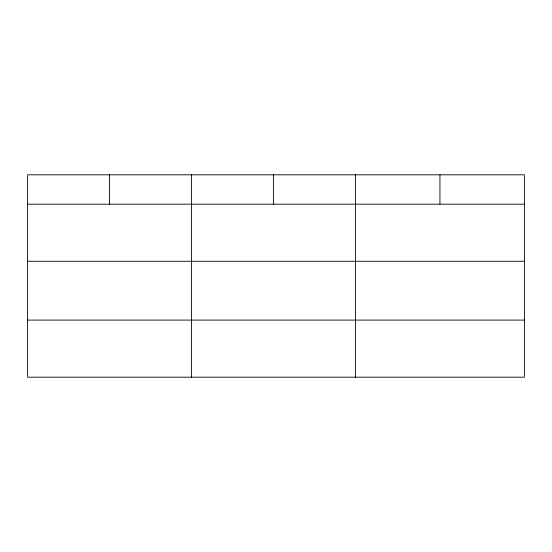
<?xml version="1.0" encoding="UTF-8"?>
<svg xmlns="http://www.w3.org/2000/svg" width="552" height="552" viewBox="0 0 552 552"><rect width="100%" height="100%" fill="white"/><g stroke="black" fill="none" stroke-linecap="round" stroke-linejoin="round"><path stroke-width="0.83" d="M524.4 261.275L524.4 174.818L27.6 174.818L27.6 377.182L524.4 377.182L524.4 261.275L27.6 261.275M27.6 204.185L524.4 204.185M27.6 320.091L524.4 320.091M439.944 174.818L439.944 204.185M355.488 174.818L355.488 377.182M273.516 174.818L273.516 204.185M191.544 174.818L191.544 377.182M109.572 174.818L109.572 204.185"/></g></svg>
